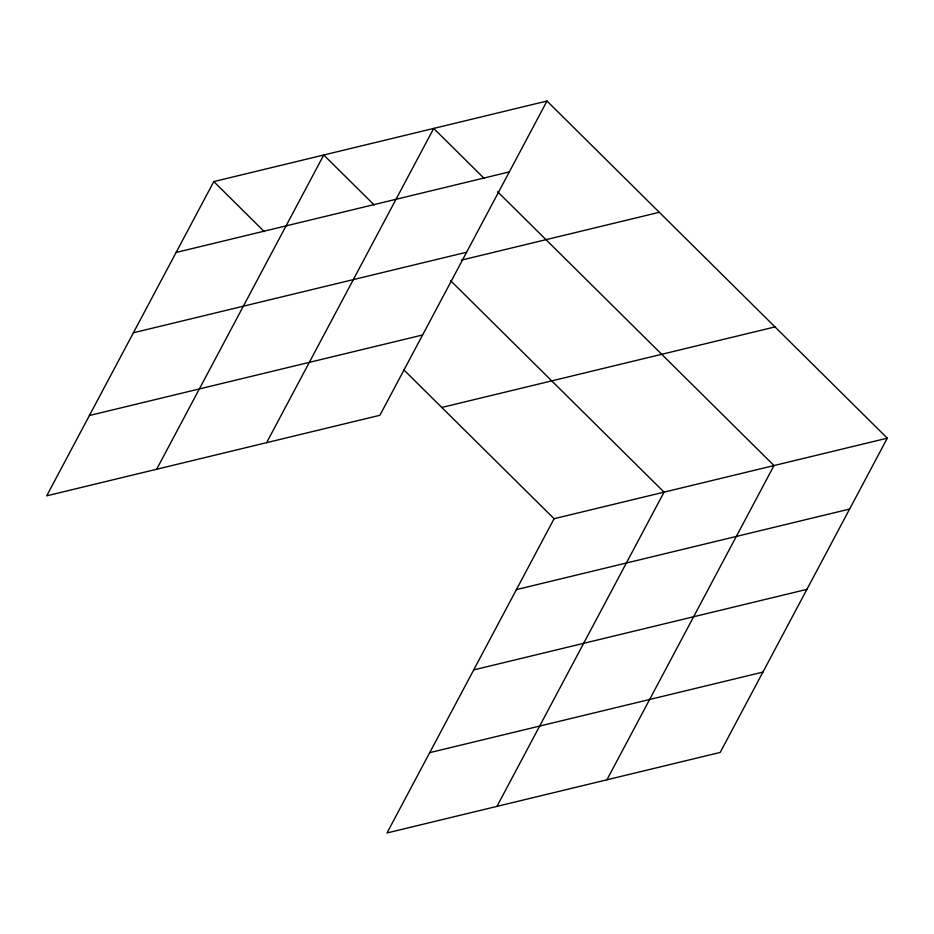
<?xml version="1.0" encoding="UTF-8"?>
<svg xmlns="http://www.w3.org/2000/svg" width="934" height="934" viewBox="0 0 934 934"><rect width="100%" height="100%" fill="white"/><g stroke="black" fill="none" stroke-linecap="round" stroke-linejoin="round"><path stroke-width="1.4" d="M546.997 101.035L213.793 181.581L46.7 495.826L379.904 415.28L546.997 101.035L887.3 438.174L720.207 752.419L387.003 832.965L554.096 518.72L887.3 438.174M156.655 469.242L323.748 154.997L374.23 205.013M266.622 442.669L433.703 128.425L484.186 178.429M496.958 806.381L664.051 492.136L450.515 280.585M606.925 779.808L774.006 465.552L497.588 191.703M176.094 252.46L509.31 171.914M133.399 332.773L466.603 252.227M461.419 260.119L659.299 212.287M89.407 415.513L422.612 334.979M441.794 407.457L774.998 326.923M516.397 589.599L849.613 509.053M473.701 669.911L806.906 589.366M429.71 752.652L762.915 672.106M213.793 181.581L264.275 231.597M403.57 369.595L554.096 518.72"/></g></svg>
